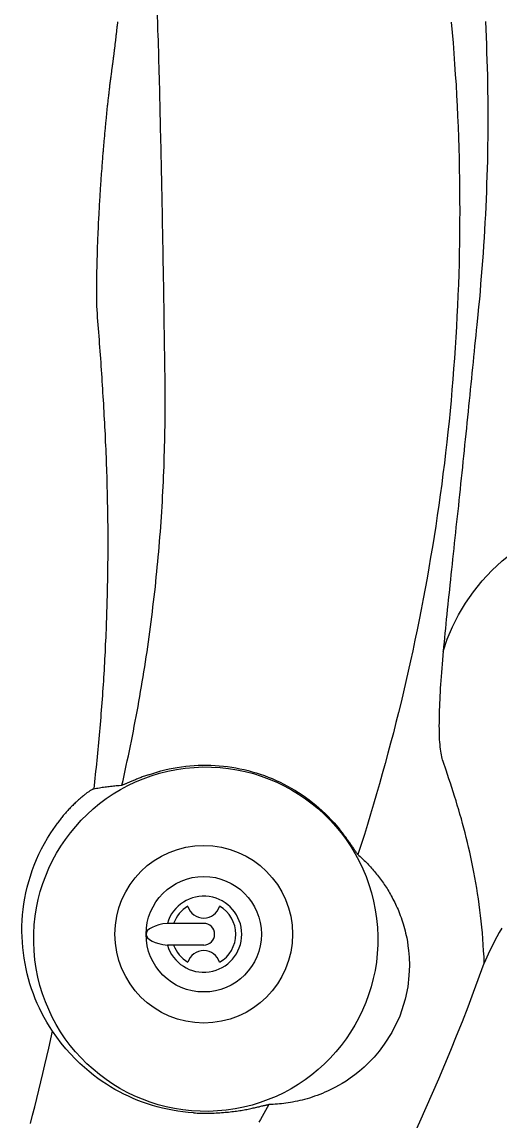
# Model space of a CAD drawing. Extents: x 941 to 1034, y 781 to 934.
# Drawn here: x 973.27 to 978.12, y 855.38 to 866.53 of the extents above; entities that cross this region are included whole.
import ezdxf

# ---------------------------------------------------------------- set-up
doc = ezdxf.new("R2010")
doc.units = 0
doc.header["$MEASUREMENT"] = 0
doc.layers.add('1', color=4, linetype='Continuous')

# ---------------------------------------------------------------- blocks, each defined once
blk = doc.blocks.new('ENVOY')
at = {"layer": '1', "color": 3}
for p, q in [((33.734, 55.829), (33.365, 55.829)), ((33.734, 55.609), (33.365, 55.609))]:
    blk.add_line(p, q, dxfattribs=at)
at = {"layer": '1', "color": 3, "linetype": 'Continuous'}
for points in [[(32.86, 64.962), (32.859, 64.955), (32.858, 64.948), (32.858, 64.941), (32.857, 64.933), (32.856, 64.926), (32.855, 64.919), (32.854, 64.911), (32.854, 64.904), (32.853, 64.897), (32.852, 64.89), (32.851, 64.882), (32.85, 64.875), (32.849, 64.868), (32.849, 64.861), (32.848, 64.853), (32.847, 64.846), (32.846, 64.839), (32.845, 64.832), (32.844, 64.824), (32.844, 64.817), (32.843, 64.81), (32.842, 64.803), (32.841, 64.795), (32.84, 64.788), (32.839, 64.781), (32.838, 64.773), (32.838, 64.766), (32.837, 64.759), (32.836, 64.752), (32.835, 64.744), (32.834, 64.737), (32.833, 64.73), (32.832, 64.722), (32.831, 64.715), (32.831, 64.708), (32.83, 64.701), (32.829, 64.693), (32.828, 64.686), (32.827, 64.679), (32.826, 64.671), (32.825, 64.664), (32.824, 64.657), (32.823, 64.65), (32.823, 64.642), (32.822, 64.635), (32.821, 64.628), (32.82, 64.62), (32.819, 64.613), (32.818, 64.606), (32.817, 64.598), (32.816, 64.591), (32.815, 64.584), (32.814, 64.577), (32.813, 64.569), (32.812, 64.562), (32.812, 64.555), (32.811, 64.548), (32.81, 64.541), (32.809, 64.534), (32.808, 64.527), (32.807, 64.521), (32.806, 64.514), (32.805, 64.507), (32.804, 64.501), (32.803, 64.494), (32.802, 64.487), (32.801, 64.481), (32.8, 64.474), (32.799, 64.467), (32.799, 64.46), (32.798, 64.454), (32.797, 64.447), (32.796, 64.44), (32.795, 64.433), (32.794, 64.426), (32.792, 64.413)], [(36.516, 61.998), (36.523, 62.075), (36.531, 62.153), (36.538, 62.23), (36.544, 62.308), (36.551, 62.386), (36.557, 62.463), (36.563, 62.541), (36.569, 62.619), (36.574, 62.696), (36.579, 62.774), (36.584, 62.852), (36.588, 62.93), (36.592, 63.008), (36.596, 63.086), (36.599, 63.164), (36.602, 63.242), (36.605, 63.32), (36.608, 63.398), (36.61, 63.476), (36.612, 63.554), (36.613, 63.632), (36.615, 63.71), (36.616, 63.789), (36.616, 63.867), (36.616, 63.945), (36.616, 64.024), (36.616, 64.102), (36.616, 64.18), (36.615, 64.259), (36.613, 64.337), (36.612, 64.416), (36.61, 64.494), (36.608, 64.573), (36.605, 64.652), (36.602, 64.73), (36.599, 64.809), (36.596, 64.888), (36.592, 64.966)], [(33.342, 61.275), (33.341, 61.328), (33.341, 61.382), (33.34, 61.436), (33.339, 61.49), (33.339, 61.544), (33.338, 61.598), (33.337, 61.652), (33.336, 61.706), (33.336, 61.76), (33.335, 61.814), (33.334, 61.868), (33.333, 61.922), (33.333, 61.976), (33.332, 62.029), (33.331, 62.083), (33.33, 62.137), (33.329, 62.191), (33.329, 62.245), (33.328, 62.299), (33.327, 62.353), (33.326, 62.407), (33.325, 62.461), (33.324, 62.514), (33.323, 62.568), (33.322, 62.622), (33.321, 62.676), (33.32, 62.73), (33.319, 62.784), (33.318, 62.838), (33.317, 62.891), (33.316, 62.945), (33.315, 62.999), (33.314, 63.053), (33.313, 63.107), (33.312, 63.161), (33.311, 63.214), (33.31, 63.268), (33.309, 63.322), (33.308, 63.376), (33.307, 63.429), (33.306, 63.483), (33.304, 63.537), (33.303, 63.591), (33.302, 63.644), (33.301, 63.698), (33.3, 63.752), (33.298, 63.806), (33.297, 63.859), (33.296, 63.913), (33.295, 63.967), (33.293, 64.02), (33.292, 64.074), (33.291, 64.128), (33.289, 64.181), (33.288, 64.235), (33.287, 64.289), (33.285, 64.342), (33.284, 64.396), (33.283, 64.449), (33.281, 64.503), (33.28, 64.557), (33.278, 64.61), (33.277, 64.664), (33.275, 64.717), (33.274, 64.771), (33.272, 64.824), (33.27, 64.878), (33.269, 64.932), (33.265, 65.039)], [(36.242, 64.958), (36.252, 64.852), (36.261, 64.747), (36.269, 64.641), (36.277, 64.534), (36.284, 64.428), (36.291, 64.322), (36.297, 64.216), (36.302, 64.11), (36.307, 64.004), (36.312, 63.897), (36.316, 63.791), (36.319, 63.685), (36.322, 63.578), (36.324, 63.472), (36.326, 63.365), (36.328, 63.259), (36.328, 63.152), (36.329, 63.045), (36.328, 62.939), (36.327, 62.832), (36.326, 62.726), (36.324, 62.619), (36.322, 62.512), (36.319, 62.406), (36.315, 62.299), (36.311, 62.192), (36.306, 62.086), (36.301, 61.979), (36.296, 61.873), (36.289, 61.766), (36.283, 61.659), (36.275, 61.553), (36.267, 61.446), (36.259, 61.34), (36.25, 61.233), (36.241, 61.127), (36.231, 61.02), (36.22, 60.914), (36.209, 60.808), (36.198, 60.702), (36.185, 60.595), (36.173, 60.489), (36.159, 60.383), (36.146, 60.277), (36.131, 60.171), (36.117, 60.065), (36.101, 59.959), (36.085, 59.853), (36.069, 59.748), (36.052, 59.642), (36.034, 59.537), (36.016, 59.431), (35.998, 59.326), (35.979, 59.221), (35.959, 59.115), (35.939, 59.01), (35.918, 58.905), (35.897, 58.801), (35.875, 58.696), (35.853, 58.591), (35.83, 58.487), (35.807, 58.382), (35.783, 58.278), (35.758, 58.174), (35.734, 58.07), (35.708, 57.966), (35.682, 57.862), (35.656, 57.758), (35.628, 57.655), (35.601, 57.552), (35.573, 57.448), (35.544, 57.345), (35.515, 57.242), (35.485, 57.14), (35.455, 57.037), (35.424, 56.935), (35.393, 56.832), (35.362, 56.73), (35.296, 56.527)], [(32.792, 64.413), (32.791, 64.401), (32.789, 64.389), (32.788, 64.377), (32.786, 64.366), (32.785, 64.354), (32.783, 64.342), (32.782, 64.33), (32.78, 64.318), (32.779, 64.306), (32.777, 64.294), (32.776, 64.282), (32.774, 64.269), (32.773, 64.257), (32.771, 64.245), (32.77, 64.233), (32.769, 64.221), (32.767, 64.208), (32.766, 64.196), (32.764, 64.184), (32.763, 64.171), (32.762, 64.159), (32.76, 64.146), (32.759, 64.134), (32.757, 64.121), (32.756, 64.109), (32.755, 64.096), (32.753, 64.084), (32.752, 64.071), (32.751, 64.058), (32.749, 64.046), (32.748, 64.033), (32.747, 64.02), (32.745, 64.007), (32.744, 63.994), (32.743, 63.981), (32.742, 63.969), (32.74, 63.956), (32.739, 63.943), (32.738, 63.93), (32.737, 63.917), (32.735, 63.904), (32.734, 63.89), (32.733, 63.877), (32.732, 63.864), (32.73, 63.851), (32.729, 63.838), (32.728, 63.824), (32.727, 63.811), (32.726, 63.798), (32.724, 63.785), (32.723, 63.771), (32.722, 63.758), (32.721, 63.744), (32.72, 63.731), (32.718, 63.717), (32.717, 63.704), (32.716, 63.69), (32.715, 63.677), (32.714, 63.663), (32.713, 63.649), (32.712, 63.636), (32.71, 63.622), (32.709, 63.608), (32.708, 63.594), (32.707, 63.581), (32.706, 63.567), (32.705, 63.553), (32.704, 63.539), (32.703, 63.525), (32.702, 63.511), (32.701, 63.497), (32.7, 63.483), (32.699, 63.469), (32.697, 63.455), (32.696, 63.441), (32.695, 63.427), (32.694, 63.412), (32.693, 63.398), (32.692, 63.384), (32.691, 63.37), (32.69, 63.355), (32.689, 63.341), (32.688, 63.326), (32.687, 63.312), (32.686, 63.297), (32.685, 63.283), (32.684, 63.268), (32.683, 63.254), (32.683, 63.239), (32.682, 63.224), (32.681, 63.21), (32.68, 63.195), (32.679, 63.18), (32.678, 63.165), (32.677, 63.15), (32.676, 63.135), (32.675, 63.12), (32.674, 63.105), (32.674, 63.09), (32.673, 63.075), (32.672, 63.06), (32.671, 63.045), (32.67, 63.029), (32.669, 63.014), (32.669, 62.999), (32.668, 62.983), (32.667, 62.968), (32.666, 62.952), (32.665, 62.937), (32.665, 62.921), (32.664, 62.906), (32.663, 62.89), (32.663, 62.874), (32.662, 62.858), (32.661, 62.842), (32.66, 62.827), (32.66, 62.811), (32.659, 62.795), (32.658, 62.779), (32.658, 62.762), (32.657, 62.746), (32.657, 62.73), (32.656, 62.714), (32.655, 62.698), (32.655, 62.681), (32.654, 62.665), (32.654, 62.648), (32.653, 62.632), (32.653, 62.615), (32.652, 62.599), (32.652, 62.582), (32.651, 62.565), (32.651, 62.549), (32.65, 62.532), (32.65, 62.515), (32.649, 62.498), (32.649, 62.481), (32.649, 62.464), (32.648, 62.447), (32.648, 62.43), (32.648, 62.413), (32.647, 62.396), (32.647, 62.379), (32.647, 62.361), (32.647, 62.344), (32.646, 62.327), (32.646, 62.309), (32.646, 62.292), (32.646, 62.275), (32.646, 62.257), (32.646, 62.239), (32.645, 62.222), (32.645, 62.204), (32.645, 62.187), (32.645, 62.169), (32.645, 62.151), (32.645, 62.134), (32.646, 62.116), (32.646, 62.081)], [(32.646, 62.081), (32.649, 62.043), (32.652, 62.005), (32.655, 61.967), (32.658, 61.929), (32.661, 61.891), (32.664, 61.854), (32.667, 61.816), (32.67, 61.778), (32.673, 61.74), (32.675, 61.702), (32.678, 61.664), (32.681, 61.626), (32.684, 61.588), (32.686, 61.55), (32.689, 61.511), (32.692, 61.473), (32.694, 61.435), (32.697, 61.397), (32.699, 61.358), (32.702, 61.32), (32.704, 61.282), (32.706, 61.243), (32.709, 61.205), (32.711, 61.167), (32.713, 61.128), (32.716, 61.09), (32.718, 61.052), (32.72, 61.014), (32.722, 60.975), (32.725, 60.937), (32.727, 60.899), (32.729, 60.86), (32.731, 60.822), (32.733, 60.783), (32.735, 60.745), (32.736, 60.706), (32.738, 60.668), (32.74, 60.629), (32.742, 60.59), (32.743, 60.552), (32.745, 60.513), (32.746, 60.475), (32.747, 60.436), (32.749, 60.398), (32.75, 60.359), (32.751, 60.321), (32.752, 60.282), (32.753, 60.244), (32.754, 60.205), (32.755, 60.167), (32.756, 60.129), (32.756, 60.09), (32.757, 60.052), (32.758, 60.014), (32.758, 59.975), (32.759, 59.937), (32.759, 59.899), (32.76, 59.861), (32.76, 59.823), (32.76, 59.785), (32.76, 59.747), (32.76, 59.709), (32.76, 59.671), (32.76, 59.633), (32.76, 59.595), (32.76, 59.557), (32.76, 59.519), (32.759, 59.481), (32.759, 59.443), (32.759, 59.405), (32.758, 59.367), (32.757, 59.33), (32.757, 59.292), (32.756, 59.254), (32.755, 59.217), (32.755, 59.179), (32.754, 59.141), (32.753, 59.104), (32.752, 59.066), (32.751, 59.029), (32.749, 58.991), (32.748, 58.954), (32.747, 58.916), (32.746, 58.879), (32.744, 58.841), (32.743, 58.804), (32.741, 58.767), (32.74, 58.729), (32.738, 58.692), (32.736, 58.655), (32.735, 58.618), (32.733, 58.58), (32.731, 58.543), (32.729, 58.506), (32.727, 58.469), (32.725, 58.432), (32.723, 58.395), (32.72, 58.358), (32.718, 58.321), (32.716, 58.284), (32.713, 58.247), (32.711, 58.21), (32.709, 58.174), (32.706, 58.137), (32.703, 58.1), (32.701, 58.063), (32.698, 58.027), (32.695, 57.99), (32.692, 57.953), (32.689, 57.917), (32.686, 57.88), (32.683, 57.844), (32.68, 57.807), (32.677, 57.771), (32.674, 57.734), (32.67, 57.698), (32.667, 57.661), (32.664, 57.625), (32.66, 57.589), (32.657, 57.552), (32.653, 57.516), (32.65, 57.48), (32.646, 57.444), (32.642, 57.408), (32.638, 57.372), (32.634, 57.335), (32.631, 57.299), (32.627, 57.263), (32.618, 57.191)], [(36.16, 57.47), (36.155, 57.484), (36.151, 57.5), (36.147, 57.517), (36.143, 57.535), (36.14, 57.554), (36.136, 57.574), (36.134, 57.595), (36.131, 57.618), (36.129, 57.641), (36.127, 57.665), (36.125, 57.69), (36.124, 57.716), (36.123, 57.743), (36.122, 57.77), (36.122, 57.799), (36.121, 57.829), (36.122, 57.859), (36.122, 57.891), (36.122, 57.923), (36.123, 57.956), (36.124, 57.99), (36.126, 58.025), (36.127, 58.06), (36.129, 58.097), (36.131, 58.134), (36.133, 58.171), (36.135, 58.21), (36.138, 58.249), (36.141, 58.289), (36.144, 58.329), (36.147, 58.371), (36.15, 58.413), (36.154, 58.455), (36.157, 58.498), (36.161, 58.542), (36.165, 58.586), (36.169, 58.631), (36.173, 58.676), (36.178, 58.722), (36.182, 58.769), (36.187, 58.816), (36.191, 58.863), (36.196, 58.911), (36.201, 58.959), (36.206, 59.008), (36.211, 59.058), (36.216, 59.107), (36.221, 59.158), (36.227, 59.208), (36.232, 59.259), (36.237, 59.31), (36.243, 59.362), (36.248, 59.414), (36.254, 59.466), (36.26, 59.519), (36.265, 59.572), (36.271, 59.625), (36.277, 59.679), (36.283, 59.733), (36.288, 59.787), (36.294, 59.841), (36.3, 59.895), (36.306, 59.95), (36.312, 60.005), (36.318, 60.06), (36.324, 60.116), (36.329, 60.171), (36.335, 60.227), (36.341, 60.282), (36.347, 60.338), (36.353, 60.394), (36.359, 60.45), (36.365, 60.506), (36.371, 60.563), (36.376, 60.619), (36.382, 60.675), (36.388, 60.731), (36.394, 60.788), (36.4, 60.844), (36.405, 60.9), (36.411, 60.957), (36.417, 61.013), (36.422, 61.069), (36.428, 61.125), (36.434, 61.181), (36.439, 61.237), (36.445, 61.292), (36.451, 61.348), (36.456, 61.403), (36.462, 61.459), (36.467, 61.514), (36.473, 61.568), (36.478, 61.623), (36.483, 61.677), (36.489, 61.732), (36.494, 61.785), (36.5, 61.839), (36.505, 61.892), (36.516, 61.998)], [(32.904, 57.228), (32.916, 57.277), (32.927, 57.327), (32.938, 57.377), (32.949, 57.427), (32.959, 57.476), (32.97, 57.526), (32.98, 57.576), (32.991, 57.626), (33.001, 57.676), (33.011, 57.726), (33.021, 57.776), (33.03, 57.826), (33.04, 57.876), (33.049, 57.926), (33.059, 57.976), (33.068, 58.026), (33.077, 58.076), (33.086, 58.126), (33.094, 58.177), (33.103, 58.227), (33.111, 58.277), (33.12, 58.327), (33.128, 58.378), (33.136, 58.428), (33.143, 58.478), (33.151, 58.529), (33.159, 58.579), (33.166, 58.63), (33.173, 58.68), (33.18, 58.731), (33.187, 58.781), (33.194, 58.832), (33.201, 58.882), (33.207, 58.933), (33.213, 58.984), (33.219, 59.034), (33.225, 59.085), (33.231, 59.135), (33.237, 59.186), (33.243, 59.237), (33.248, 59.288), (33.253, 59.338), (33.258, 59.389), (33.263, 59.44), (33.268, 59.491), (33.273, 59.541), (33.277, 59.592), (33.282, 59.643), (33.286, 59.694), (33.29, 59.745), (33.294, 59.796), (33.298, 59.847), (33.301, 59.898), (33.305, 59.948), (33.308, 59.999), (33.311, 60.05), (33.314, 60.101), (33.317, 60.152), (33.32, 60.203), (33.322, 60.254), (33.325, 60.305), (33.327, 60.356), (33.329, 60.407), (33.331, 60.458), (33.333, 60.509), (33.334, 60.56), (33.336, 60.611), (33.337, 60.662), (33.339, 60.713), (33.34, 60.764), (33.34, 60.815), (33.341, 60.866), (33.342, 60.917), (33.342, 60.969), (33.343, 61.02), (33.343, 61.071), (33.343, 61.122), (33.342, 61.172), (33.342, 61.275)], [(36.16, 58.582), (36.203, 58.708), (36.255, 58.832), (36.316, 58.954), (36.387, 59.073), (36.468, 59.188), (36.557, 59.299), (36.654, 59.403), (36.758, 59.5), (36.869, 59.59), (36.986, 59.672), (37.108, 59.745), (37.233, 59.809), (37.361, 59.864), (37.621, 59.946)], [(33.175, 57.335), (33.216, 57.348), (33.257, 57.361), (33.299, 57.373), (33.34, 57.383), (33.382, 57.393), (33.424, 57.401), (33.466, 57.408), (33.509, 57.415), (33.551, 57.42), (33.593, 57.424), (33.636, 57.428), (33.678, 57.43), (33.721, 57.431), (33.763, 57.431), (33.806, 57.43), (33.848, 57.428), (33.891, 57.426), (33.933, 57.422), (33.975, 57.417), (34.017, 57.411), (34.059, 57.404), (34.101, 57.396), (34.143, 57.386), (34.184, 57.376), (34.225, 57.365), (34.266, 57.353), (34.307, 57.34), (34.348, 57.326), (34.388, 57.311), (34.428, 57.295), (34.467, 57.277), (34.507, 57.259), (34.545, 57.24), (34.584, 57.22), (34.621, 57.199), (34.658, 57.177), (34.695, 57.154), (34.731, 57.131), (34.766, 57.106), (34.801, 57.081), (34.835, 57.054), (34.869, 57.027), (34.902, 56.999), (34.934, 56.97), (34.965, 56.941), (34.996, 56.91), (35.026, 56.879), (35.055, 56.848), (35.111, 56.782)], [(36.578, 55.426), (36.575, 55.489), (36.571, 55.551), (36.567, 55.612), (36.563, 55.672), (36.558, 55.732), (36.552, 55.791), (36.546, 55.85), (36.54, 55.907), (36.533, 55.964), (36.525, 56.021), (36.518, 56.077), (36.509, 56.132), (36.501, 56.186), (36.492, 56.24), (36.482, 56.293), (36.473, 56.346), (36.463, 56.398), (36.452, 56.449), (36.441, 56.5), (36.43, 56.55), (36.419, 56.6), (36.407, 56.649), (36.395, 56.698), (36.383, 56.746), (36.37, 56.793), (36.358, 56.841), (36.345, 56.887), (36.331, 56.934), (36.318, 56.98), (36.304, 57.025), (36.291, 57.071), (36.277, 57.116), (36.263, 57.161), (36.248, 57.205), (36.234, 57.25), (36.219, 57.294), (36.205, 57.338), (36.19, 57.382), (36.16, 57.47)], [(33.175, 57.335), (33.164, 57.331), (33.153, 57.327), (33.143, 57.323), (33.132, 57.319), (33.121, 57.315), (33.111, 57.312), (33.101, 57.308), (33.09, 57.304), (33.08, 57.3), (33.07, 57.296), (33.061, 57.292), (33.051, 57.288), (33.041, 57.284), (33.032, 57.28), (33.023, 57.277), (33.014, 57.273), (33.005, 57.269), (32.997, 57.266), (32.988, 57.262), (32.98, 57.259), (32.973, 57.255), (32.965, 57.252), (32.958, 57.249), (32.951, 57.246), (32.945, 57.243), (32.939, 57.241), (32.933, 57.238), (32.928, 57.236), (32.923, 57.234), (32.918, 57.232), (32.915, 57.231), (32.911, 57.23), (32.908, 57.229), (32.904, 57.228)], [(32.618, 57.191), (32.617, 57.191), (32.615, 57.191), (32.613, 57.19), (32.611, 57.189), (32.608, 57.187), (32.605, 57.186), (32.601, 57.184), (32.598, 57.182), (32.594, 57.179), (32.589, 57.177), (32.585, 57.174), (32.58, 57.17), (32.574, 57.167), (32.569, 57.163), (32.563, 57.159), (32.557, 57.155), (32.55, 57.15), (32.543, 57.145), (32.536, 57.139), (32.529, 57.134), (32.521, 57.128), (32.514, 57.122), (32.506, 57.115), (32.498, 57.109), (32.489, 57.102), (32.481, 57.095), (32.473, 57.088), (32.464, 57.08), (32.456, 57.073), (32.447, 57.065), (32.439, 57.057), (32.43, 57.049), (32.422, 57.04), (32.413, 57.032), (32.405, 57.024), (32.396, 57.015), (32.388, 57.007), (32.38, 56.998), (32.372, 56.99), (32.364, 56.981), (32.356, 56.972), (32.348, 56.964), (32.34, 56.955), (32.332, 56.946), (32.324, 56.937), (32.317, 56.928), (32.309, 56.92), (32.302, 56.911), (32.295, 56.902), (32.288, 56.893), (32.281, 56.884), (32.274, 56.875), (32.267, 56.867), (32.254, 56.849)], [(32.618, 57.191), (32.633, 57.194), (32.647, 57.197), (32.661, 57.2), (32.676, 57.202), (32.69, 57.205), (32.704, 57.207), (32.719, 57.209), (32.733, 57.211), (32.747, 57.213), (32.762, 57.215), (32.776, 57.217), (32.79, 57.219), (32.805, 57.22), (32.819, 57.221), (32.833, 57.223), (32.847, 57.224), (32.862, 57.225), (32.876, 57.226), (32.904, 57.228)], [(32.199, 54.738), (32.17, 54.783), (32.143, 54.828), (32.117, 54.875), (32.092, 54.921), (32.068, 54.969), (32.046, 55.017), (32.026, 55.066), (32.007, 55.115), (31.989, 55.165), (31.972, 55.215), (31.958, 55.266), (31.944, 55.317), (31.932, 55.369), (31.922, 55.422), (31.912, 55.475), (31.905, 55.529), (31.899, 55.583), (31.895, 55.637), (31.892, 55.692), (31.891, 55.747), (31.891, 55.803), (31.894, 55.858), (31.898, 55.914), (31.903, 55.97), (31.911, 56.027), (31.92, 56.083), (31.931, 56.139), (31.945, 56.195), (31.959, 56.252), (31.976, 56.308), (31.995, 56.364), (32.016, 56.42), (32.038, 56.475), (32.063, 56.53), (32.09, 56.585), (32.119, 56.639), (32.149, 56.693), (32.182, 56.746), (32.254, 56.849)], [(35.296, 56.527), (35.295, 56.528), (35.293, 56.53), (35.291, 56.533), (35.288, 56.537), (35.285, 56.541), (35.282, 56.545), (35.279, 56.55), (35.275, 56.556), (35.271, 56.561), (35.267, 56.568), (35.263, 56.574), (35.258, 56.581), (35.253, 56.588), (35.248, 56.596), (35.243, 56.603), (35.238, 56.611), (35.232, 56.619), (35.226, 56.628), (35.22, 56.636), (35.214, 56.645), (35.208, 56.653), (35.202, 56.662), (35.196, 56.671), (35.189, 56.68), (35.182, 56.689), (35.176, 56.698), (35.169, 56.708), (35.162, 56.717), (35.155, 56.726), (35.148, 56.736), (35.14, 56.745), (35.133, 56.754), (35.126, 56.764), (35.111, 56.782)], [(35.296, 56.527), (35.307, 56.517), (35.318, 56.507), (35.329, 56.497), (35.34, 56.487), (35.351, 56.477), (35.361, 56.467), (35.372, 56.456), (35.383, 56.445), (35.393, 56.434), (35.404, 56.423), (35.414, 56.412), (35.425, 56.401), (35.435, 56.389), (35.446, 56.377), (35.456, 56.366), (35.466, 56.354), (35.476, 56.341), (35.486, 56.329), (35.496, 56.316), (35.506, 56.304), (35.516, 56.291), (35.526, 56.278), (35.536, 56.264), (35.545, 56.251), (35.555, 56.237), (35.564, 56.223), (35.573, 56.21), (35.583, 56.195), (35.592, 56.181), (35.601, 56.167), (35.609, 56.152), (35.618, 56.137), (35.627, 56.122), (35.635, 56.107), (35.644, 56.091), (35.652, 56.075), (35.661, 56.058), (35.67, 56.041), (35.678, 56.023), (35.686, 56.005), (35.695, 55.987), (35.703, 55.968), (35.711, 55.948), (35.719, 55.929), (35.726, 55.908), (35.734, 55.887), (35.741, 55.866), (35.749, 55.845), (35.755, 55.823), (35.762, 55.8), (35.768, 55.777), (35.774, 55.754), (35.78, 55.73), (35.786, 55.706), (35.791, 55.682), (35.798, 55.644), (35.804, 55.603), (35.81, 55.554), (35.816, 55.486), (35.818, 55.401), (35.814, 55.3), (35.801, 55.187), (35.775, 55.06), (35.72, 54.89), (35.639, 54.722), (35.564, 54.604), (35.511, 54.533), (35.461, 54.474), (35.411, 54.422), (35.361, 54.374), (35.312, 54.332), (35.264, 54.294), (35.219, 54.261), (35.176, 54.232), (35.136, 54.207), (35.1, 54.186), (35.069, 54.169), (35.042, 54.155), (35.015, 54.142), (34.989, 54.129), (34.962, 54.118), (34.936, 54.106), (34.91, 54.096), (34.884, 54.086), (34.858, 54.077), (34.832, 54.068), (34.806, 54.06), (34.781, 54.053), (34.756, 54.046), (34.731, 54.039), (34.707, 54.033), (34.683, 54.028), (34.659, 54.023), (34.635, 54.018), (34.612, 54.014), (34.589, 54.011), (34.567, 54.007), (34.544, 54.004), (34.523, 54.002), (34.501, 54), (34.48, 53.998), (34.458, 53.996), (34.437, 53.995), (34.395, 53.993)], [(31.976, 53.802), (31.998, 53.886), (32.02, 53.97), (32.041, 54.055), (32.062, 54.139), (32.083, 54.224), (32.103, 54.309), (32.123, 54.395), (32.142, 54.48), (32.162, 54.566), (32.199, 54.738)], [(33.63, 53.91), (33.576, 53.914), (33.523, 53.92), (33.47, 53.927), (33.417, 53.936), (33.365, 53.946), (33.314, 53.957), (33.263, 53.97), (33.213, 53.985), (33.163, 54), (33.114, 54.018), (33.065, 54.036), (33.018, 54.056), (32.971, 54.077), (32.924, 54.099), (32.879, 54.122), (32.834, 54.147), (32.79, 54.172), (32.747, 54.199), (32.705, 54.227), (32.661, 54.258), (32.617, 54.291), (32.571, 54.328), (32.524, 54.368), (32.477, 54.41), (32.43, 54.456), (32.382, 54.506), (32.335, 54.559), (32.289, 54.615), (32.199, 54.738)], [(34.395, 53.993), (34.378, 53.963), (34.361, 53.933), (34.344, 53.903), (34.327, 53.873), (34.31, 53.843), (34.293, 53.814)], [(33.63, 53.91), (33.649, 53.909), (33.668, 53.908), (33.688, 53.908), (33.707, 53.907), (33.727, 53.907), (33.746, 53.907), (33.765, 53.907), (33.785, 53.907), (33.804, 53.907), (33.823, 53.907), (33.841, 53.908), (33.86, 53.909), (33.879, 53.91), (33.897, 53.911), (33.915, 53.912), (33.933, 53.913), (33.951, 53.915), (33.968, 53.916), (33.985, 53.918), (34.002, 53.92), (34.019, 53.922), (34.035, 53.924), (34.051, 53.926), (34.067, 53.928), (34.083, 53.931), (34.098, 53.933), (34.113, 53.935), (34.128, 53.938), (34.143, 53.94), (34.157, 53.943), (34.171, 53.945), (34.185, 53.948), (34.198, 53.951), (34.211, 53.953), (34.224, 53.956), (34.236, 53.959), (34.249, 53.961), (34.26, 53.964), (34.272, 53.967), (34.283, 53.969), (34.294, 53.972), (34.304, 53.974), (34.314, 53.976), (34.324, 53.979), (34.333, 53.981), (34.341, 53.983), (34.35, 53.985), (34.357, 53.987), (34.365, 53.988), (34.371, 53.99), (34.377, 53.991), (34.383, 53.992), (34.388, 53.993), (34.395, 53.993)]]:
    blk.add_lwpolyline(points, dxfattribs=at)
at = {"layer": '1', "color": 2, "linetype": 'Continuous'}
for points in [[(36.755, 55.78), (36.73, 55.737), (36.706, 55.694), (36.682, 55.65), (36.66, 55.606), (36.638, 55.562), (36.617, 55.517), (36.578, 55.426)], [(35.86, 53.677), (35.925, 53.82), (35.99, 53.964), (36.054, 54.108), (36.116, 54.253), (36.178, 54.398), (36.238, 54.544), (36.297, 54.69), (36.356, 54.836), (36.413, 54.983), (36.469, 55.131), (36.578, 55.426)]]:
    blk.add_lwpolyline(points, dxfattribs=at)
at = {"layer": '1', "color": 2}
blk.add_circle((33.734, 55.719), 0.9, dxfattribs=at)
at = {"layer": '1', "color": 3}
blk.add_circle((33.734, 55.719), 0.585, dxfattribs=at)
for radius, start, end in [(0.385, 196.6015, 163.3985), (0.11, 270, 90)]:
    blk.add_arc((33.734, 55.719), radius, start, end, dxfattribs=at)
at = {"layer": '1', "color": 2}
for centre, radius, start, end in [((33.734, 55.719), 0.325, 119.4924, 160.2168), ((33.734, 56.051), 0.168, 197.2349, 342.7651), ((33.734, 55.719), 0.325, 299.4924, 60.5076), ((33.734, 55.719), 0.325, 199.7832, 240.5076), ((33.734, 55.386), 0.168, 17.2349, 162.7651)]:
    blk.add_arc(centre, radius, start, end, dxfattribs=at)
at = {"layer": '1', "color": 3, "linetype": 'Continuous'}
blk.add_ellipse((33.754, 55.669), major_axis=(-0.208, 1.732), ratio=0.999979, start_param=3.141593, end_param=9.424778, dxfattribs=at)
at = {"layer": '1', "color": 3}
blk.add_ellipse((33.442, 55.719), major_axis=(0.293, 0), ratio=0.389612, start_param=1.835239, end_param=4.447946, dxfattribs=at)

msp = doc.modelspace()

# ---------------------------------------------------------------- block references
at = {"layer": '1'}
msp.add_blockref('ENVOY', (941.378, 801.568), dxfattribs=at)

doc.saveas('drawing.dxf')
